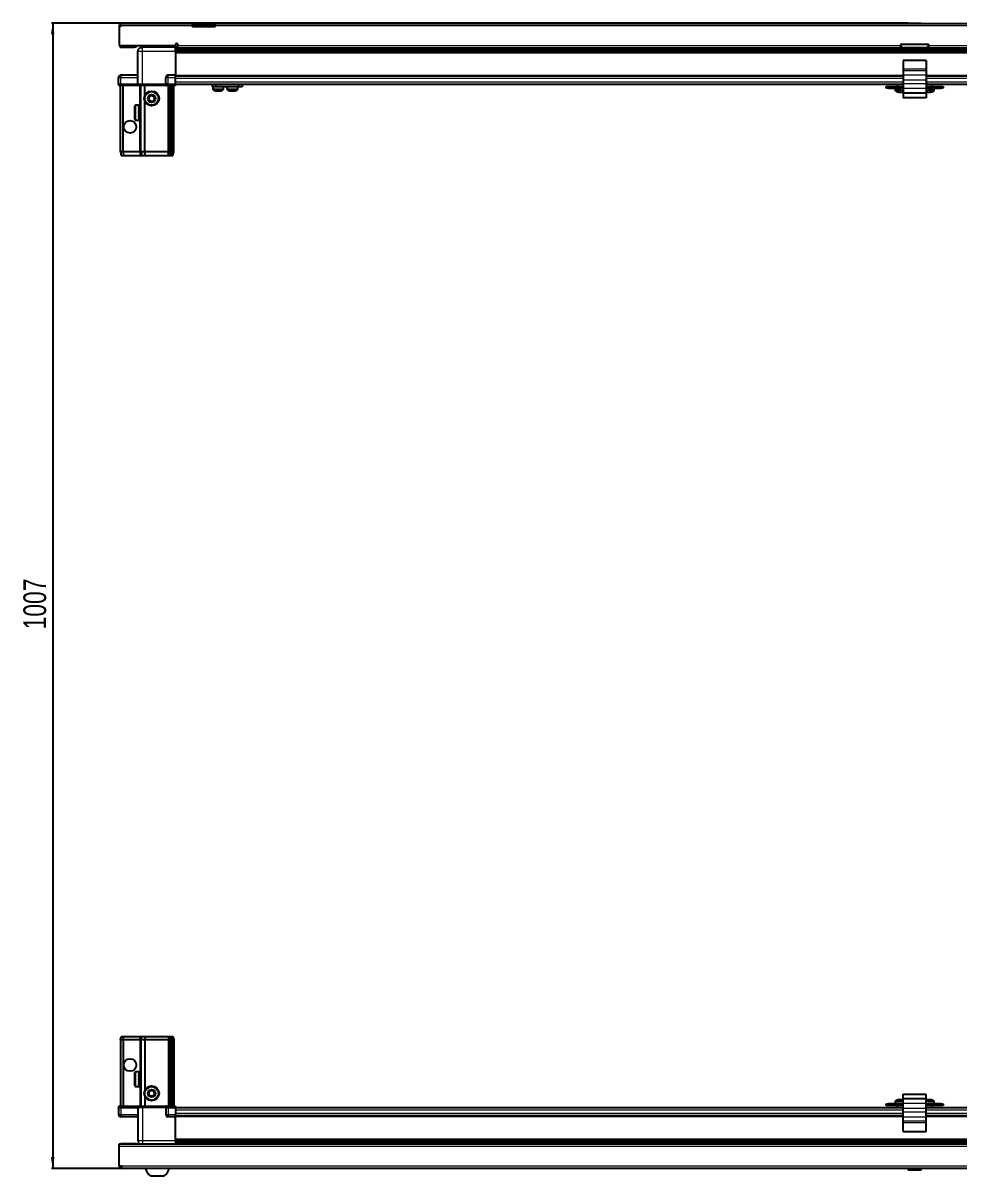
# Model space of a CAD drawing. Header units: millimetres. Extents: x 1256 to 5625, y -75 to 1909.
# Drawn here: x 1328 to 2152, y -75 to 938 of the extents above; entities that cross this region are included whole.
import ezdxf

# ---------------------------------------------------------------- set-up
doc = ezdxf.new("R2010")
doc.units = ezdxf.units.MM
doc.layers.add('FORMAT', color=7, linetype='Continuous')
doc.styles.add('SLDTEXTSTYLE0', font='TXT', dxfattribs={"width": 0.75})
doc.dimstyles.new('SLDDIMSTYLE0', dxfattribs={"dimtxt": 20, "dimasz": 10, "dimexe": 0, "dimexo": 0.0625, "dimgap": 5, "dimtad": 2, "dimdec": 1, "dimrnd": 1e-09, "dimzin": 12, "dimdsep": 46, "dimtxsty": 'SLDTEXTSTYLE0', "dimsah": 1, "dimcen": 0.09, "dimadec": 0, "dimazin": 3, "dimtfac": 1, "dimtofl": 0, "dimtmove": 0, "dimatfit": 3, "dimfxl": 0, "dimfrac": 2, "dimtolj": 1, "dimtzin": 12, "dimarcsym": 0})

# ---------------------------------------------------------------- blocks, each defined once
blk = doc.blocks.new('_D_9')
at = {"layer": 'FORMAT'}
for p, q in [((2106.7, 938.2), (1353.5, 938.2)), ((1354.5, 938.2), (1354.5, -68.8)), ((1415.1, -68.8), (1353.5, -68.8))]:
    blk.add_line(p, q, dxfattribs=at)
for points in [[(1354.5, 938.2), (1352.9, 928.2), (1356, 928.2)], [(1354.5, -68.8), (1356, -58.8), (1352.9, -58.8)]]:
    blk.add_solid(points, dxfattribs=at)
at = {"layer": 'FORMAT', "insert": (1328.7, 405.2), "char_height": 20, "attachment_point": 1, "rotation": 90, "style": 'SLDTEXTSTYLE0'}
blk.add_mtext('1007', dxfattribs=at)

msp = doc.modelspace()

# ---------------------------------------------------------------- linework, layer by layer
at = {"color": 7, "linetype": 'Continuous', "lineweight": 25}
for p, q in [((1413.99, 935.84), (1412.99, 935.84)), ((1412.99, 935.84), (1412.99, 934.94)), ((1412.99, 934.94), (1412.99, 918.44)), ((1413.99, 934.94), (1412.99, 934.94)), ((1413.99, 935.84), (1413.99, 934.94)), ((1414.59, 937.94), (1477.49, 937.94)), ((1477.49, 935.84), (1477.49, 937.94)), ((1477.49, 937.94), (1487.49, 937.94)), ((1487.49, 936.44), (1477.49, 936.44)), ((1477.49, 934.94), (1477.49, 935.84)), ((1497.49, 934.94), (1477.49, 934.94)), ((1487.49, 937.94), (1497.49, 937.94)), ((1497.49, 936.44), (1487.49, 936.44)), ((1497.49, 937.94), (1497.49, 935.84)), ((1497.49, 937.94), (2727.49, 937.94)), ((1497.49, 934.94), (1497.49, 935.84)), ((2106.7, 938.24), (2106.7, 937.94)), ((2106.7, 938.24), (2118.27, 938.24)), ((2118.27, 937.94), (2118.27, 938.24)), ((1412.99, 918.44), (1462.49, 918.44)), ((1415.09, 916.94), (1425.99, 916.94)), ((1427.99, 916.94), (1425.99, 916.94)), ((1427.99, 918.44), (1427.99, 916.94)), ((1429.49, 884.44), (1429.49, 913.44)), ((1433.24, 918.44), (1433.24, 916.94)), ((1462.49, 916.94), (1433.49, 916.94)), ((1459.74, 916.94), (1459.74, 918.44)), ((1462.34, 916.94), (1462.34, 913.44)), ((1462.49, 918.44), (1462.49, 919.29)), ((1462.49, 918.44), (1462.49, 916.94)), ((1462.49, 916.29), (1486.37, 916.29)), ((2762.49, 914.49), (1462.49, 914.49)), ((2762.49, 914.46), (1462.49, 914.46)), ((1462.49, 913.44), (1462.49, 892.44)), ((1464.49, 919.29), (1464.49, 918.54)), ((1464.49, 916.44), (1464.49, 918.54)), ((1464.49, 916.44), (2099.99, 916.44)), ((1480.99, 916.44), (1480.99, 916.29)), ((1481.15, 916.44), (1481.15, 916.29)), ((1481.36, 916.44), (1481.36, 916.29)), ((1481.91, 916.44), (1481.91, 916.29)), ((1482.32, 916.44), (1482.32, 916.29)), ((1483.21, 916.44), (1483.21, 916.29)), ((1483.79, 916.44), (1483.79, 916.29)), ((1484.93, 916.44), (1484.93, 916.29)), ((1485.63, 916.44), (1485.63, 916.29)), ((1486.37, 916.29), (1486.91, 916.29)), ((1486.91, 916.44), (1486.91, 916.29)), ((1486.91, 916.29), (1487.64, 916.29)), ((1486.91, 916.29), (1486.91, 916.29)), ((1487.09, 916.44), (1487.09, 916.29)), ((1487.59, 916.44), (1487.59, 916.29)), ((1487.64, 916.44), (1487.64, 916.29)), ((1487.64, 916.29), (1488.61, 916.29)), ((1487.64, 916.29), (1487.64, 916.29)), ((1488.61, 916.29), (2736.37, 916.29)), ((1488.93, 916.44), (1488.93, 916.29)), ((1488.95, 916.44), (1488.95, 916.29)), ((1489.64, 916.44), (1489.64, 916.29)), ((1490.82, 916.44), (1490.82, 916.29)), ((1491.43, 916.44), (1491.43, 916.29)), ((1492.38, 916.44), (1492.38, 916.29)), ((1492.84, 916.44), (1492.84, 916.29)), ((1493.47, 916.44), (1493.47, 916.29)), ((1493.72, 916.44), (1493.72, 916.29)), ((1493.96, 916.44), (1493.96, 916.29)), ((1493.99, 916.44), (1493.99, 916.29)), ((2124.99, 919.44), (2099.99, 919.44)), ((2099.99, 919.44), (2099.99, 918.54)), ((2099.99, 918.54), (2099.99, 916.44)), ((2121.99, 916.44), (2102.99, 916.44)), ((2124.99, 918.54), (2124.99, 919.44)), ((2124.99, 916.44), (2124.99, 918.54)), ((2124.99, 916.44), (2760.49, 916.44)), ((2122.49, 905.39), (2102.49, 905.39)), ((2102.49, 905.39), (2102.49, 897.66)), ((2122.49, 905.39), (2122.49, 897.66)), ((1429.49, 892.44), (1414.49, 892.44)), ((1462.49, 892.44), (1455.99, 892.44)), ((1462.49, 890.44), (1462.49, 892.44)), ((2102.49, 897.66), (2102.49, 896.22)), ((2102.49, 896.22), (2102.49, 892.45)), ((2102.49, 892.45), (2102.49, 888.12)), ((2122.49, 897.66), (2122.49, 896.22)), ((2122.49, 896.22), (2122.49, 892.45)), ((2122.49, 892.45), (2122.49, 888.12)), ((1412.49, 884.44), (1412.49, 890.44)), ((1412.49, 884.44), (1412.49, 884.1)), ((1412.49, 884.44), (1412.49, 884.44)), ((1412.49, 884.44), (1412.49, 884.1)), ((1414.49, 884.44), (1412.49, 884.44)), ((1412.49, 884.1), (1412.99, 883.24)), ((1412.49, 884.1), (1412.99, 883.24)), ((1412.99, 883.24), (1414.49, 883.24)), ((1413.99, 824.94), (1413.99, 883.24)), ((1414.49, 884.44), (1429.29, 884.44)), ((1429.29, 883.24), (1414.49, 883.24)), ((1416.49, 824.94), (1416.49, 883.24)), ((1429.29, 884.44), (1429.49, 884.44)), ((1429.49, 883.24), (1429.29, 883.24)), ((1429.49, 884.44), (1429.49, 883.24)), ((1429.49, 884.44), (1433.49, 884.44)), ((1433.49, 883.24), (1429.49, 883.24)), ((1431.99, 824.94), (1431.99, 883.24)), ((1433.49, 884.44), (1453.79, 884.44)), ((1453.79, 883.24), (1433.49, 883.24)), ((1435.49, 874.44), (1435.49, 883.24)), ((1453.79, 884.44), (1453.99, 884.44)), ((1453.99, 883.24), (1453.79, 883.24)), ((1453.99, 884.44), (1453.99, 890.44)), ((1453.99, 884.44), (1453.99, 883.24)), ((1455.99, 884.44), (1453.99, 884.44)), ((1453.99, 884.44), (1455.99, 884.44)), ((1453.99, 883.24), (1454.67, 883.24)), ((1462.49, 883.24), (1454.67, 883.24)), ((1455.99, 884.44), (1462.49, 884.44)), ((1455.99, 884.1), (1462.49, 884.1)), ((1456.99, 824.94), (1456.99, 883.24)), ((1457.99, 824.94), (1457.99, 883.24)), ((1459.49, 824.94), (1459.49, 883.24)), ((1460.99, 824.94), (1460.99, 883.24)), ((1462.49, 891.79), (2102.49, 891.79)), ((1462.49, 884.44), (1462.49, 890.44)), ((1462.49, 884.59), (2102.49, 884.59)), ((1462.49, 884.44), (1462.49, 884.1)), ((1462.49, 884.1), (1462.49, 883.24)), ((1494.94, 882.09), (1494.94, 884.59)), ((1497.94, 882.09), (1494.94, 882.09)), ((1495.29, 882.09), (1495.29, 880.18)), ((1497.94, 884.59), (1497.94, 882.09)), ((1518.14, 882.09), (1497.94, 882.09)), ((1504.79, 880.18), (1504.79, 882.09)), ((1507.74, 882.09), (1507.74, 880.18)), ((1507.79, 882.09), (1507.79, 880.18)), ((1517.29, 880.18), (1517.29, 882.09)), ((1518.14, 882.09), (1518.14, 884.59)), ((1521.14, 882.09), (1518.14, 882.09)), ((1521.14, 884.59), (1521.14, 882.09)), ((2087.49, 881.09), (2087.49, 882.59)), ((2087.49, 882.59), (2089.49, 882.59)), ((2089.49, 882.59), (2089.49, 881.09)), ((2089.49, 882.59), (2100.74, 882.59)), ((2097.49, 884.59), (2097.49, 882.59)), ((2100.74, 881.09), (2100.74, 882.59)), ((2100.74, 882.59), (2102.49, 882.59)), ((2102.49, 888.12), (2102.49, 884.89)), ((2102.49, 884.89), (2102.49, 880.57)), ((2122.49, 891.79), (2762.49, 891.79)), ((2122.49, 888.12), (2122.49, 884.89)), ((2122.49, 884.89), (2122.49, 880.57)), ((2122.49, 884.59), (2762.49, 884.59)), ((2122.49, 882.59), (2124.24, 882.59)), ((2124.24, 882.59), (2124.24, 881.09)), ((2124.24, 882.59), (2135.49, 882.59)), ((2127.49, 882.59), (2127.49, 884.59)), ((2135.49, 881.09), (2135.49, 882.59)), ((2135.49, 882.59), (2137.49, 882.59)), ((2137.49, 882.59), (2137.49, 881.09)), ((2089.49, 881.09), (2087.49, 881.09)), ((2089.49, 881.09), (2100.74, 881.09)), ((2095.24, 881.09), (2095.24, 879.18)), ((2102.49, 881.09), (2100.74, 881.09)), ((2102.49, 880.57), (2102.49, 876.59)), ((2122.49, 876.59), (2102.49, 876.59)), ((2102.49, 876.59), (2102.49, 872.59)), ((2122.49, 872.59), (2102.49, 872.59)), ((2124.24, 881.09), (2122.49, 881.09)), ((2122.49, 880.57), (2122.49, 876.59)), ((2122.49, 877.79), (2122.74, 877.71)), ((2122.49, 876.59), (2122.49, 872.59)), ((2124.24, 881.09), (2135.49, 881.09)), ((2129.74, 879.18), (2129.74, 881.09)), ((2137.49, 881.09), (2135.49, 881.09)), ((1426.79, 853.74), (1426.79, 865.14)), ((1430.49, 865.94), (1427.59, 865.94)), ((1429.99, 865.84), (1430.49, 865.84)), ((1429.99, 865.84), (1429.99, 865.68)), ((1429.99, 865.68), (1430.49, 865.68)), ((1429.99, 865.19), (1430.49, 865.19)), ((1429.99, 865.19), (1429.99, 864.81)), ((1429.99, 864.81), (1430.49, 864.81)), ((1429.99, 863.97), (1430.49, 863.97)), ((1429.99, 863.97), (1429.99, 863.42)), ((1429.99, 863.42), (1430.49, 863.42)), ((1429.99, 862.31), (1430.49, 862.31)), ((1429.99, 862.31), (1429.99, 861.63)), ((1429.99, 861.63), (1430.49, 861.63)), ((1430.49, 865.84), (1430.49, 865.94)), ((1430.49, 865.68), (1430.49, 865.84)), ((1430.49, 865.19), (1430.49, 865.68)), ((1430.49, 864.81), (1430.49, 865.19)), ((1430.49, 863.97), (1430.49, 864.81)), ((1430.49, 863.42), (1430.49, 863.97)), ((1430.59, 863.84), (1430.49, 863.84)), ((1430.49, 862.31), (1430.49, 863.42)), ((1430.49, 861.63), (1430.49, 862.31)), ((1430.49, 860.37), (1430.49, 861.63)), ((1430.59, 862.32), (1430.59, 863.84)), ((1430.59, 855.04), (1430.59, 862.32)), ((1431.47, 862.75), (1430.99, 863.44)), ((1430.99, 855.44), (1430.99, 863.44)), ((1431.96, 863.44), (1431.47, 862.75)), ((1431.47, 856.13), (1431.47, 862.75)), ((1431.99, 863.44), (1431.96, 863.44)), ((1431.96, 855.44), (1431.96, 863.44)), ((1435.49, 824.94), (1435.49, 869.44)), ((1427.59, 852.94), (1430.49, 852.94)), ((1429.99, 860.37), (1430.49, 860.37)), ((1429.99, 860.37), (1429.99, 859.63)), ((1429.99, 860.07), (1430.49, 860.07)), ((1429.99, 859.63), (1430.49, 859.63)), ((1429.99, 858.34), (1430.49, 858.34)), ((1429.99, 858.34), (1429.99, 857.62)), ((1429.99, 858.2), (1430.49, 858.2)), ((1429.99, 857.62), (1430.49, 857.62)), ((1429.99, 856.41), (1430.49, 856.41)), ((1429.99, 856.41), (1429.99, 855.78)), ((1429.99, 855.78), (1430.49, 855.78)), ((1429.99, 854.78), (1430.49, 854.78)), ((1429.99, 854.78), (1429.99, 854.3)), ((1429.99, 854.3), (1430.49, 854.3)), ((1429.99, 853.61), (1430.49, 853.61)), ((1429.99, 853.61), (1429.99, 853.32)), ((1429.99, 853.32), (1430.49, 853.32)), ((1429.99, 853), (1430.49, 853)), ((1429.99, 853), (1429.99, 852.94)), ((1429.99, 852.94), (1430.49, 852.94)), ((1430.49, 860.07), (1430.49, 860.37)), ((1430.49, 858.34), (1430.49, 859.63)), ((1430.49, 857.62), (1430.49, 858.2)), ((1430.49, 856.41), (1430.49, 857.62)), ((1430.49, 855.78), (1430.49, 856.41)), ((1430.49, 854.78), (1430.49, 855.78)), ((1430.49, 855.04), (1430.59, 855.04)), ((1430.49, 854.3), (1430.49, 854.78)), ((1430.49, 853.61), (1430.49, 854.3)), ((1430.49, 853.32), (1430.49, 853.61)), ((1430.49, 853), (1430.49, 853.32)), ((1430.49, 852.94), (1430.49, 853)), ((1430.49, 852.94), (1430.49, 852.94)), ((1430.99, 855.44), (1431.47, 856.13)), ((1431.47, 856.13), (1431.96, 855.44)), ((1431.96, 855.44), (1431.99, 855.44)), ((1416.49, 824.94), (1413.99, 824.94)), ((1413.99, 824.94), (1414.79, 821.94)), ((1414.79, 821.94), (1416.64, 821.94)), ((1430.99, 824.94), (1416.49, 824.94)), ((1416.49, 824.94), (1416.64, 821.94)), ((1416.64, 821.94), (1430.99, 821.94)), ((1431.99, 824.94), (1430.99, 824.94)), ((1430.99, 821.94), (1432.79, 821.94)), ((1435.49, 824.94), (1431.99, 824.94)), ((1431.99, 824.94), (1432.79, 821.94)), ((1432.79, 821.94), (1435.82, 821.94)), ((1455.99, 824.94), (1435.49, 824.94)), ((1435.82, 821.94), (1435.49, 824.94)), ((1435.82, 821.94), (1455.99, 821.94)), ((1456.99, 824.94), (1455.99, 824.94)), ((1455.99, 821.94), (1457.79, 821.94)), ((1457.99, 824.94), (1456.99, 824.94)), ((1457.79, 821.94), (1456.99, 824.94)), ((1457.79, 821.94), (1458.53, 821.94)), ((1459.49, 824.94), (1457.99, 824.94)), ((1458.53, 821.94), (1457.99, 824.94)), ((1458.53, 821.94), (1459.03, 821.94)), ((1459.03, 821.94), (1459.49, 824.94)), ((1459.03, 821.94), (1460.18, 821.94)), ((1460.99, 824.94), (1459.49, 824.94)), ((1460.18, 821.94), (1460.99, 824.94)), ((1413.99, 44.24), (1414.79, 47.24)), ((1413.99, 44.24), (1413.99, -14.06)), ((1416.49, 44.24), (1413.99, 44.24)), ((1414.79, 47.24), (1416.64, 47.24)), ((1416.49, 44.24), (1416.64, 47.24)), ((1430.99, 44.24), (1416.49, 44.24)), ((1416.49, 44.24), (1416.49, -14.06)), ((1416.64, 47.24), (1430.99, 47.24)), ((1430.99, 47.24), (1432.79, 47.24)), ((1431.99, 44.24), (1430.99, 44.24)), ((1431.99, 44.24), (1432.79, 47.24)), ((1435.49, 44.24), (1431.99, 44.24)), ((1431.99, 44.24), (1431.99, -14.06)), ((1432.79, 47.24), (1435.82, 47.24)), ((1435.82, 47.24), (1435.49, 44.24)), ((1455.99, 44.24), (1435.49, 44.24)), ((1435.49, 44.24), (1435.49, -0.26)), ((1435.82, 47.24), (1455.99, 47.24)), ((1455.99, 47.24), (1457.79, 47.24)), ((1456.99, 44.24), (1455.99, 44.24)), ((1457.79, 47.24), (1456.99, 44.24)), ((1456.99, 44.24), (1456.99, -14.06)), ((1457.99, 44.24), (1456.99, 44.24)), ((1457.79, 47.24), (1458.53, 47.24)), ((1458.53, 47.24), (1457.99, 44.24)), ((1457.99, 44.24), (1457.99, -14.06)), ((1459.49, 44.24), (1457.99, 44.24)), ((1458.53, 47.24), (1459.03, 47.24)), ((1459.03, 47.24), (1460.18, 47.24)), ((1459.03, 47.24), (1459.49, 44.24)), ((1459.49, 44.24), (1459.49, -14.06)), ((1460.99, 44.24), (1459.49, 44.24)), ((1460.18, 47.24), (1460.99, 44.24)), ((1460.99, 44.24), (1460.99, -14.06)), ((1426.79, 4.04), (1426.79, 15.44)), ((1429.99, 16.24), (1427.59, 16.24)), ((1429.99, 16.24), (1429.99, 16.23)), ((1429.99, 16.23), (1430.49, 16.23)), ((1429.99, 16.04), (1430.49, 16.04)), ((1429.99, 16.04), (1429.99, 15.82)), ((1429.99, 15.82), (1430.49, 15.82)), ((1429.99, 15.25), (1430.49, 15.25)), ((1429.99, 15.25), (1429.99, 14.82)), ((1429.99, 14.82), (1430.49, 14.82)), ((1429.99, 13.91), (1430.49, 13.91)), ((1429.99, 13.91), (1429.99, 13.32)), ((1429.99, 13.32), (1430.49, 13.32)), ((1429.99, 12.17), (1430.49, 12.17)), ((1429.99, 12.17), (1429.99, 11.47)), ((1429.99, 11.47), (1430.49, 11.47)), ((1429.99, 10.19), (1430.49, 10.19)), ((1429.99, 10.19), (1429.99, 9.45)), ((1430.49, 16.04), (1430.49, 16.23)), ((1430.49, 15.82), (1430.49, 16.04)), ((1430.49, 15.25), (1430.49, 15.82)), ((1430.49, 14.82), (1430.49, 15.25)), ((1430.49, 13.91), (1430.49, 14.82)), ((1430.59, 14.14), (1430.49, 14.14)), ((1430.49, 13.32), (1430.49, 13.91)), ((1430.49, 12.17), (1430.49, 13.32)), ((1430.49, 11.47), (1430.49, 12.17)), ((1430.49, 10.19), (1430.49, 11.47)), ((1430.49, 10.04), (1430.49, 10.19)), ((1430.59, 5.34), (1430.59, 14.14)), ((1431.47, 13.05), (1430.99, 13.74)), ((1430.99, 5.74), (1430.99, 13.74)), ((1431.96, 13.74), (1431.47, 13.05)), ((1431.47, 6.43), (1431.47, 13.05)), ((1431.99, 13.74), (1431.96, 13.74)), ((1431.96, 5.74), (1431.96, 13.74)), ((1427.59, 3.24), (1429.99, 3.24)), ((1429.99, 10.04), (1430.49, 10.04)), ((1429.99, 9.54), (1430.49, 9.54)), ((1429.99, 9.45), (1430.49, 9.45)), ((1429.99, 8.16), (1430.49, 8.16)), ((1429.99, 8.16), (1429.99, 7.46)), ((1429.99, 7.46), (1430.49, 7.46)), ((1429.99, 6.29), (1430.49, 6.29)), ((1429.99, 6.29), (1429.99, 5.69)), ((1429.99, 5.69), (1430.49, 5.69)), ((1429.99, 4.76), (1430.49, 4.76)), ((1429.99, 4.76), (1429.99, 4.31)), ((1429.99, 4.31), (1430.49, 4.31)), ((1429.99, 3.71), (1430.49, 3.71)), ((1429.99, 3.71), (1429.99, 3.47)), ((1429.99, 3.47), (1430.49, 3.47)), ((1429.99, 3.25), (1430.49, 3.25)), ((1429.99, 3.25), (1429.99, 3.24)), ((1429.99, 3.24), (1430.49, 3.24)), ((1430.49, 9.45), (1430.49, 9.54)), ((1430.49, 8.16), (1430.49, 9.45)), ((1430.49, 7.46), (1430.49, 8.16)), ((1430.49, 6.29), (1430.49, 7.46)), ((1430.49, 5.69), (1430.49, 6.29)), ((1430.49, 4.76), (1430.49, 5.69)), ((1430.49, 5.34), (1430.59, 5.34)), ((1430.49, 4.31), (1430.49, 4.76)), ((1430.49, 3.71), (1430.49, 4.31)), ((1430.49, 3.47), (1430.49, 3.71)), ((1430.49, 3.25), (1430.49, 3.47)), ((1430.49, 3.24), (1430.49, 3.25)), ((1430.99, 5.74), (1431.47, 6.43)), ((1431.47, 6.43), (1431.96, 5.74)), ((1431.96, 5.74), (1431.99, 5.74)), ((1435.49, -5.26), (1435.49, -14.06)), ((2095.24, -10.01), (2095.24, -11.91)), ((2101.16, -8.43), (2101.16, -8.43)), ((2102.49, -3.41), (2122.49, -3.41)), ((2102.49, -7.41), (2102.49, -3.41)), ((2102.49, -7.41), (2122.49, -7.41)), ((2102.49, -11.4), (2102.49, -7.41)), ((2122.49, -7.41), (2122.49, -3.41)), ((2122.49, -11.4), (2122.49, -7.41)), ((2126.16, -8.43), (2126.16, -8.43)), ((2129.74, -11.91), (2129.74, -10.01)), ((1412.99, -14.06), (1412.49, -14.93)), ((1412.49, -15.26), (1412.49, -14.93)), ((1412.49, -15.26), (1414.49, -15.26)), ((1412.49, -15.26), (1412.49, -21.26)), ((1414.49, -14.06), (1412.99, -14.06)), ((1414.49, -14.06), (1429.29, -14.06)), ((1429.29, -15.26), (1414.49, -15.26)), ((1414.49, -15.26), (1429.29, -15.26)), ((1429.29, -14.06), (1429.49, -14.06)), ((1429.49, -15.26), (1429.29, -15.26)), ((1429.49, -15.26), (1429.49, -14.06)), ((1429.49, -14.06), (1433.49, -14.06)), ((1433.49, -15.26), (1429.49, -15.26)), ((1429.49, -15.26), (1429.49, -44.26)), ((1433.49, -14.06), (1453.79, -14.06)), ((1453.79, -15.26), (1433.49, -15.26)), ((1453.79, -14.06), (1453.99, -14.06)), ((1453.99, -15.26), (1453.79, -15.26)), ((1453.99, -15.26), (1453.99, -14.06)), ((1454.67, -14.06), (1453.99, -14.06)), ((1453.99, -15.26), (1455.99, -15.26)), ((1453.99, -15.26), (1453.99, -21.26)), ((1454.67, -14.06), (1462.49, -14.06)), ((1462.49, -14.93), (1455.99, -14.93)), ((1462.49, -15.26), (1455.99, -15.26)), ((1455.99, -15.26), (1462.49, -15.26)), ((1462.49, -14.06), (1462.49, -14.93)), ((1462.49, -14.93), (1462.49, -14.93)), ((1462.49, -15.26), (1462.49, -14.93)), ((1462.49, -15.26), (1462.49, -15.26)), ((1462.49, -15.26), (1462.49, -21.26)), ((2102.49, -15.41), (1462.49, -15.41)), ((2087.49, -13.41), (2087.49, -11.91)), ((2087.49, -11.91), (2089.49, -11.91)), ((2089.49, -13.41), (2087.49, -13.41)), ((2089.49, -11.91), (2089.49, -13.41)), ((2100.74, -11.91), (2089.49, -11.91)), ((2100.74, -13.41), (2089.49, -13.41)), ((2097.49, -13.41), (2097.49, -15.41)), ((2100.74, -13.41), (2100.74, -11.91)), ((2100.74, -11.91), (2102.49, -11.91)), ((2102.49, -13.41), (2100.74, -13.41)), ((2102.49, -15.72), (2102.49, -11.4)), ((2102.49, -18.95), (2102.49, -15.72)), ((2102.49, -23.27), (2102.49, -18.95)), ((2122.49, -15.72), (2122.49, -11.4)), ((2122.49, -11.91), (2124.24, -11.91)), ((2124.24, -13.41), (2122.49, -13.41)), ((2762.49, -15.41), (2122.49, -15.41)), ((2122.49, -18.95), (2122.49, -15.72)), ((2122.49, -23.27), (2122.49, -18.95)), ((2124.24, -11.91), (2124.24, -13.41)), ((2135.49, -11.91), (2124.24, -11.91)), ((2135.49, -13.41), (2124.24, -13.41)), ((2127.49, -15.41), (2127.49, -13.41)), ((2135.49, -13.41), (2135.49, -11.91)), ((2135.49, -11.91), (2137.49, -11.91)), ((2137.49, -13.41), (2135.49, -13.41)), ((2137.49, -11.91), (2137.49, -13.41)), ((1429.49, -23.26), (1414.49, -23.26)), ((1462.49, -23.26), (1455.99, -23.26)), ((1462.49, -21.26), (1462.49, -23.26)), ((2102.49, -22.61), (1462.49, -22.61)), ((1462.49, -44.26), (1462.49, -23.26)), ((2102.49, -27.05), (2102.49, -23.27)), ((2102.49, -28.49), (2102.49, -27.05)), ((2102.49, -36.21), (2102.49, -28.49)), ((2762.49, -22.61), (2122.49, -22.61)), ((2122.49, -27.05), (2122.49, -23.27)), ((2122.49, -28.49), (2122.49, -27.05)), ((2122.49, -36.21), (2122.49, -28.49)), ((2102.49, -36.21), (2122.49, -36.21)), ((1412.99, -49.36), (1412.99, -47.26)), ((1412.99, -47.26), (2811.99, -47.26)), ((1412.99, -66.66), (1412.99, -49.36)), ((1427.99, -47.16), (1415.09, -47.16)), ((1427.99, -47.16), (1427.99, -47.26)), ((1462.49, -45.29), (2762.49, -45.29)), ((1462.49, -45.32), (2762.49, -45.32)), ((1486.37, -47.11), (1462.49, -47.11)), ((1480.99, -47.26), (1480.99, -47.11)), ((1481.03, -47.26), (1481.03, -47.11)), ((1481.3, -47.26), (1481.3, -47.11)), ((1481.56, -47.26), (1481.56, -47.11)), ((1482.21, -47.26), (1482.21, -47.11)), ((1482.67, -47.26), (1482.67, -47.11)), ((1483.64, -47.26), (1483.64, -47.11)), ((1484.26, -47.26), (1484.26, -47.11)), ((1485.45, -47.26), (1485.45, -47.11)), ((1486.11, -47.26), (1486.11, -47.11)), ((1486.16, -47.26), (1486.16, -47.11)), ((1487.45, -47.11), (1486.37, -47.11)), ((1488.19, -47.11), (1487.45, -47.11)), ((1487.45, -47.26), (1487.45, -47.11)), ((1487.45, -47.11), (1487.45, -47.11)), ((1487.47, -47.26), (1487.47, -47.11)), ((1487.96, -47.26), (1487.96, -47.11)), ((1488.19, -47.26), (1488.19, -47.11)), ((1488.61, -47.11), (1488.19, -47.11)), ((1488.19, -47.11), (1488.19, -47.11)), ((2736.37, -47.11), (1488.61, -47.11)), ((1489.46, -47.26), (1489.46, -47.11)), ((1490.15, -47.26), (1490.15, -47.11)), ((1491.28, -47.26), (1491.28, -47.11)), ((1491.86, -47.26), (1491.86, -47.11)), ((1492.73, -47.26), (1492.73, -47.11)), ((1493.13, -47.26), (1493.13, -47.11)), ((1493.66, -47.26), (1493.66, -47.11)), ((1493.85, -47.26), (1493.85, -47.11)), ((1493.99, -47.26), (1493.99, -47.11)), ((1415.09, -66.66), (1412.99, -66.66)), ((1415.09, -66.66), (1415.09, -68.76)), ((2809.89, -68.76), (1415.09, -68.76)), ((2107.69, -68.76), (2106.7, -69.75)), ((2106.7, -69.75), (2106.7, -70.26)), ((2118.27, -69.75), (2106.7, -69.75)), ((2118.27, -70.26), (2106.7, -70.26)), ((2118.27, -69.75), (2117.29, -68.76)), ((2118.27, -70.26), (2118.27, -69.75)), ((1440.49, -75.36), (1452.49, -75.36))]:
    msp.add_line(p, q, dxfattribs=at)
at = {"color": 8, "linetype": 'Continuous', "lineweight": 18}
for p, q in [((1477.49, 935.84), (1413.99, 935.84)), ((1487.49, 936.44), (1487.49, 937.94)), ((2727.49, 935.84), (1497.49, 935.84)), ((1415.09, 918.44), (1415.09, 916.94)), ((1425.99, 916.94), (1425.99, 918.44)), ((1433.49, 913.44), (1462.49, 913.44)), ((1433.49, 884.44), (1433.49, 913.44)), ((1462.49, 916.94), (1464.49, 916.94)), ((2762.49, 915.7), (1462.49, 915.7)), ((1462.49, 913.25), (2762.49, 913.25)), ((1464.49, 918.54), (2099.99, 918.54)), ((2099.99, 916.94), (2101.33, 916.94)), ((2123.65, 916.94), (2124.99, 916.94)), ((2124.99, 918.54), (2760.49, 918.54)), ((2762.49, 911.84), (1462.49, 911.84)), ((1414.49, 892.44), (1414.49, 890.44)), ((1455.99, 890.44), (1455.99, 892.44)), ((1462.49, 892.44), (2102.49, 892.44)), ((2122.49, 897.66), (2102.49, 897.66)), ((2122.49, 896.22), (2102.49, 896.22)), ((2122.49, 892.45), (2102.49, 892.45)), ((2122.49, 892.44), (2762.49, 892.44)), ((1412.49, 890.44), (1414.49, 890.44)), ((1414.49, 890.44), (1429.49, 890.44)), ((1414.49, 884.44), (1414.49, 890.44)), ((1414.49, 884.44), (1414.49, 883.24)), ((1429.29, 883.24), (1429.29, 884.44)), ((1430.99, 863.44), (1430.99, 883.24)), ((1433.49, 884.44), (1433.49, 883.24)), ((1453.79, 883.24), (1453.79, 884.44)), ((1453.99, 890.44), (1455.99, 890.44)), ((1455.99, 890.44), (1462.49, 890.44)), ((1455.99, 884.44), (1455.99, 890.44)), ((1455.99, 884.44), (1455.99, 884.1)), ((1455.99, 824.94), (1455.99, 883.24)), ((1462.49, 889.79), (2102.49, 889.79)), ((1462.49, 886.59), (2102.49, 886.59)), ((2122.49, 888.12), (2102.49, 888.12)), ((2122.49, 884.89), (2102.49, 884.89)), ((2122.49, 889.79), (2762.49, 889.79)), ((2122.49, 886.59), (2762.49, 886.59)), ((1504.79, 880.18), (1495.29, 880.18)), ((1504.59, 879.81), (1495.48, 879.81)), ((1507.79, 880.18), (1507.74, 880.18)), ((1517.29, 880.18), (1507.79, 880.18)), ((1507.98, 879.81), (1507.93, 879.81)), ((1517.09, 879.81), (1507.98, 879.81)), ((2102.49, 879.18), (2095.24, 879.18)), ((2102.49, 878.81), (2095.43, 878.81)), ((2122.49, 880.57), (2102.49, 880.57)), ((2129.74, 879.18), (2122.49, 879.18)), ((2129.54, 878.81), (2122.49, 878.81)), ((1427.59, 852.94), (1427.59, 865.94)), ((1430.99, 824.94), (1430.99, 855.44)), ((1430.99, 824.94), (1430.99, 821.94)), ((1455.99, 821.94), (1455.99, 824.94)), ((1430.99, 44.24), (1430.99, 47.24)), ((1430.99, 44.24), (1430.99, 13.74)), ((1455.99, 47.24), (1455.99, 44.24)), ((1455.99, 44.24), (1455.99, -14.06)), ((1427.59, 3.24), (1427.59, 16.24)), ((1430.99, 5.74), (1430.99, -14.06)), ((2095.24, -10.01), (2099.99, -10.01)), ((2095.43, -9.64), (2099.99, -9.64)), ((2099.99, -9.64), (2102.49, -9.64)), ((2099.99, -10.01), (2102.49, -10.01)), ((2122.49, -9.64), (2124.99, -9.64)), ((2122.49, -10.01), (2124.99, -10.01)), ((2124.99, -9.64), (2129.54, -9.64)), ((2124.99, -10.01), (2129.74, -10.01)), ((1414.49, -15.26), (1414.49, -14.06)), ((1414.49, -15.26), (1414.49, -21.26)), ((1429.29, -15.26), (1429.29, -14.06)), ((1433.49, -15.26), (1433.49, -14.06)), ((1433.49, -15.26), (1433.49, -44.26)), ((1453.79, -15.26), (1453.79, -14.06)), ((1455.99, -15.26), (1455.99, -14.93)), ((1455.99, -15.26), (1455.99, -21.26)), ((1462.49, -15.26), (1462.49, -14.93)), ((2102.49, -17.41), (1462.49, -17.41)), ((2102.49, -11.4), (2122.49, -11.4)), ((2102.49, -15.72), (2122.49, -15.72)), ((2102.49, -18.95), (2122.49, -18.95)), ((2762.49, -17.41), (2122.49, -17.41)), ((1412.49, -21.26), (1414.49, -21.26)), ((1414.49, -21.26), (1429.49, -21.26)), ((1414.49, -23.26), (1414.49, -21.26)), ((1453.99, -21.26), (1455.99, -21.26)), ((1455.99, -21.26), (1462.49, -21.26)), ((1455.99, -21.26), (1455.99, -23.26)), ((2102.49, -20.61), (1462.49, -20.61)), ((2102.49, -23.26), (1462.49, -23.26)), ((2102.49, -23.27), (2122.49, -23.27)), ((2102.49, -27.05), (2122.49, -27.05)), ((2102.49, -28.49), (2122.49, -28.49)), ((2762.49, -20.61), (2122.49, -20.61)), ((2762.49, -23.26), (2122.49, -23.26)), ((2811.99, -49.36), (1412.99, -49.36)), ((1415.09, -47.26), (1415.09, -47.16)), ((1433.49, -44.26), (1462.49, -44.26)), ((1462.49, -42.67), (2762.49, -42.67)), ((2762.49, -44.08), (1462.49, -44.08)), ((1462.49, -46.53), (2762.49, -46.53)), ((2809.89, -66.66), (1415.09, -66.66))]:
    msp.add_line(p, q, dxfattribs=at)
at = {"color": 7, "linetype": 'Continuous', "lineweight": 25, "flags": 128}
for points in [[(2102.49, -8.61), (2102.48, -8.61), (2102.17, -8.52)], [(2122.84, -8.51), (2122.52, -8.6), (2122.49, -8.61)], [(1415.09, -47.16), (1414.68, -47.2), (1414.45, -47.26)]]:
    msp.add_lwpolyline(points, dxfattribs=at)
at = {"color": 7, "linetype": 'Continuous', "lineweight": 25}
for centre, radius in [((1441.49, 871.94), 6.5), ((1441.49, 871.94), 3.46), ((1422.49, 846.94), 5.5), ((1422.49, 22.24), 5.5), ((1441.49, -2.76), 6.5), ((1441.49, -2.76), 3.46)]:
    msp.add_circle(centre, radius, dxfattribs=at)
at = {"color": 8, "linetype": 'Continuous', "lineweight": 18}
for centre in [(1441.49, 871.94), (1441.49, -2.76)]:
    msp.add_circle(centre, 5.7, dxfattribs=at)
at = {"color": 7, "linetype": 'Continuous', "lineweight": 25}
for centre, radius, start, end in [((1415.09, 919.04), 2.1, 196.60155, 270), ((1463.49, 919.29), 1, 0, 180), ((2102.99, 919.44), 3, 180, 270), ((2121.99, 919.44), 3, 270, 360), ((1414.49, 890.44), 2, 90, 180), ((1455.99, 890.44), 2, 90, 180), ((1441.49, 871.94), 2.5, 134.92207, 194.92207), ((1441.49, 871.94), 2.5, 74.92207, 134.92207), ((1441.49, 871.94), 2.5, 14.92207, 74.92207), ((1441.49, 871.94), 2.5, 314.92207, 14.92207), ((1495.74, 880.18), 0.45, 180, 235.28209), ((1500.04, 886.39), 8, 235.28209, 258.9392), ((1500.04, 886.39), 8, 281.00757, 304.71791), ((1504.34, 880.18), 0.45, 304.71791, 0), ((1508.19, 880.18), 0.45, 180, 235.28209), ((1508.24, 880.18), 0.45, 180, 235.28209), ((1512.49, 886.39), 8, 235.28209, 256.54113), ((1512.54, 886.39), 8, 235.28209, 259.06255), ((1512.54, 886.39), 8, 280.87532, 304.71791), ((1516.84, 880.18), 0.45, 304.71791, 0), ((2095.69, 879.18), 0.45, 180, 235.28209), ((2099.99, 885.39), 8, 235.28209, 259.10263), ((2099.99, 885.39), 8, 280.79755, 288.20996), ((2124.99, 885.39), 8, 286.33055, 304.71791), ((2129.29, 879.18), 0.45, 304.71791, 0), ((1427.59, 865.14), 0.8, 90, 180), ((1430.99, 863.84), 0.4, 180, 270), ((1441.49, 871.94), 2.5, 194.92207, 254.92207), ((1441.49, 871.94), 2.5, 254.92207, 314.92207), ((1427.59, 853.74), 0.8, 180, 270), ((1430.99, 855.04), 0.4, 90, 180), ((1427.59, 15.44), 0.8, 90, 180), ((1430.99, 14.14), 0.4, 180, 270), ((1427.59, 4.04), 0.8, 180, 270), ((1430.99, 5.34), 0.4, 90, 180), ((1441.49, -2.76), 2.5, 147.37605, 207.37605), ((1441.49, -2.76), 2.5, 207.37605, 267.37605), ((1441.49, -2.76), 2.5, 87.37605, 147.37605), ((1441.49, -2.76), 2.5, 267.37605, 327.37605), ((1441.49, -2.76), 2.5, 27.37605, 87.37605), ((1441.49, -2.76), 2.5, 327.37605, 27.37605), ((2095.69, -10.01), 0.45, 124.71791, 180), ((2099.99, -16.21), 8, 105.59831, 124.71791), ((2124.99, -16.21), 8, 55.28209, 74.20809), ((2129.29, -10.01), 0.45, 0, 55.28209), ((1414.49, -21.26), 2, 180, 270), ((1455.99, -21.26), 2, 180, 270), ((1415.09, -66.66), 2.1, 180, 270), ((1415.09, -66.66), 0.6, 180, 270), ((1447.51, -65.74), 11.91, 194.70035, 233.8734), ((1445.46, -65.74), 11.91, 306.1266, 345.29965)]:
    msp.add_arc(centre, radius, start, end, dxfattribs=at)
for centre, start_param, end_param in [((1455.99, 880.64), 0, 0.7227342), ((1455.99, -11.47), 2.4188584, 3.1415927)]:
    msp.add_ellipse(centre, major_axis=(0, 3.46), ratio=0.5773503, start_param=start_param, end_param=end_param, dxfattribs=at)
for points, knots in [([(1414.59, 937.84), (1414.51, 937.83), (1414.19, 937.79), (1413.7, 937.46), (1413.23, 936.91), (1413.02, 936.33), (1413, 935.96), (1412.99, 935.84)], [0, 0, 0, 0, 0.0892624, 0.3475085, 0.6057515, 0.8639944, 1, 1, 1, 1]), ([(1413.99, 935.84), (1414.03, 936.09), (1414.12, 936.58), (1414.26, 937.22), (1414.39, 937.69), (1414.5, 937.91), (1414.57, 937.93), (1414.59, 937.94)], [0, 0, 0, 0, 0.2302553, 0.4485219, 0.6667858, 0.8850496, 1, 1, 1, 1]), ([(1429.49, 913.44), (1429.54, 913.88), (1429.61, 914.55), (1430.04, 915.37), (1430.5, 915.93), (1431.06, 916.38), (1431.87, 916.82), (1432.55, 916.89), (1432.99, 916.94)], [0, 0, 0, 0, 0.2394568, 0.3683607, 0.5, 0.6316393, 0.7605432, 1, 1, 1, 1]), ([(1433.49, 916.94), (1433.42, 916.94), (1433.29, 916.94), (1433.13, 916.94), (1433.01, 916.94), (1433, 916.94), (1432.99, 916.94)], [0, 0, 0, 0, 0.2493943, 0.5003335, 0.7501667, 1, 1, 1, 1]), ([(1462.49, 913.44), (1462.49, 913.83), (1462.49, 914.62), (1462.49, 915.67), (1462.49, 916.46), (1462.49, 916.88), (1462.49, 916.92), (1462.49, 916.94)], [0, 0, 0, 0, 0.2146939, 0.4293877, 0.6440816, 0.8587754, 1, 1, 1, 1]), ([(1438.7, 872.69), (1439.07, 873.05), (1439.75, 873.73), (1440.43, 874.41), (1440.75, 874.73)], [0, 0, 0, 0, 0.5346859, 1, 1, 1, 1]), ([(1439.44, 869.9), (1439.36, 870.23), (1439.14, 871.03), (1438.89, 871.99), (1438.73, 872.57), (1438.7, 872.69)], [0, 0, 0, 0, 0.3629006, 0.8668753, 1, 1, 1, 1]), ([(1440.75, 874.73), (1441.24, 874.59), (1442.17, 874.34), (1443.1, 874.09), (1443.53, 873.97)], [0, 0, 0, 0, 0.5346859, 1, 1, 1, 1]), ([(1443.53, 873.97), (1443.56, 873.85), (1443.72, 873.28), (1443.98, 872.31), (1444.19, 871.52), (1444.28, 871.19)], [0, 0, 0, 0, 0.13312467, 0.63709944, 1, 1, 1, 1]), ([(1498.54, 878.53), (1498.54, 878.53), (1498.54, 878.53), (1498.4, 878.56), (1498.22, 878.61), (1498.07, 878.66), (1498, 878.7), (1497.99, 878.71), (1497.99, 878.71), (1498, 878.71), (1498.02, 878.71), (1498.09, 878.69), (1498.38, 878.62), (1498.76, 878.55), (1499.17, 878.52), (1499.45, 878.55), (1499.6, 878.61), (1499.71, 878.68), (1499.78, 878.7), (1499.8, 878.71), (1499.83, 878.71), (1499.85, 878.71), (1499.89, 878.7), (1499.99, 878.67), (1500.15, 878.6), (1500.37, 878.54), (1500.67, 878.52), (1501.01, 878.54), (1501.32, 878.59), (1501.56, 878.64), (1501.68, 878.67), (1501.76, 878.69), (1501.81, 878.7), (1501.85, 878.71), (1501.86, 878.71), (1501.87, 878.71), (1501.87, 878.71)], [0, 0, 0, 0, 0.0260981, 0.0798373, 0.1372046, 0.1783571, 0.1990393, 0.2033396, 0.2076895, 0.2107229, 0.2145438, 0.2214795, 0.2486016, 0.3557772, 0.404897, 0.4544227, 0.54605, 0.5914038, 0.5971187, 0.6013251, 0.6043817, 0.6074438, 0.6119905, 0.6242286, 0.6785193, 0.7597502, 0.8043048, 0.8490258, 0.923625, 0.9513598, 0.9687075, 0.9799959, 0.9911421, 0.9954732, 0.998845, 1, 1, 1, 1]), ([(1501.87, 878.71), (1501.88, 878.71), (1501.88, 878.71), (1501.89, 878.7), (1501.84, 878.67), (1501.7, 878.6), (1501.56, 878.55), (1501.51, 878.52), (1501.55, 878.53), (1501.57, 878.54)], [0, 0, 0, 0, 0.0151829, 0.0365363, 0.0956997, 0.3601423, 0.6752387, 0.8745348, 1, 1, 1, 1]), ([(1511.02, 878.53), (1511.03, 878.53), (1511.05, 878.53), (1510.91, 878.57), (1510.75, 878.64), (1510.63, 878.69), (1510.63, 878.71), (1510.63, 878.71), (1510.65, 878.71), (1510.67, 878.71), (1510.76, 878.69), (1511.1, 878.61), (1511.52, 878.53), (1511.96, 878.53), (1512.18, 878.56), (1512.35, 878.61), (1512.47, 878.66), (1512.55, 878.7), (1512.6, 878.71), (1512.62, 878.71), (1512.64, 878.71), (1512.67, 878.71), (1512.73, 878.69), (1512.86, 878.62), (1513.01, 878.55), (1513.32, 878.52), (1513.7, 878.55), (1514.09, 878.61), (1514.39, 878.68), (1514.5, 878.7), (1514.52, 878.71), (1514.53, 878.71), (1514.54, 878.71), (1514.54, 878.7), (1514.48, 878.67), (1514.3, 878.6), (1514.1, 878.54), (1514.06, 878.53), (1514.05, 878.53)], [0, 0, 0, 0, 0.0283629, 0.0806823, 0.1383562, 0.1672924, 0.1709175, 0.1737955, 0.1766977, 0.1800498, 0.1863992, 0.2130773, 0.319019, 0.3539804, 0.3992833, 0.4476446, 0.4823368, 0.4997721, 0.5033973, 0.5070643, 0.5096216, 0.5128427, 0.5186896, 0.5415539, 0.6319042, 0.6733129, 0.7150637, 0.7923067, 0.8305407, 0.8353583, 0.8389044, 0.8414812, 0.8440625, 0.8478955, 0.8582124, 0.9039802, 0.9724588, 1, 1, 1, 1]), ([(2098.48, 877.53), (2098.48, 877.53), (2098.49, 877.53), (2098.36, 877.56), (2098.17, 877.63), (2098.04, 877.69), (2098.03, 877.71), (2098.03, 877.71), (2098.04, 877.71), (2098.06, 877.71), (2098.11, 877.7), (2098.31, 877.65), (2098.65, 877.58), (2099.07, 877.53), (2099.4, 877.53), (2099.62, 877.57), (2099.78, 877.64), (2099.89, 877.69), (2099.96, 877.71), (2099.98, 877.71), (2100, 877.71), (2100.03, 877.71), (2100.1, 877.69), (2100.26, 877.61), (2100.44, 877.53), (2100.84, 877.53), (2101.16, 877.56), (2101.48, 877.61), (2101.72, 877.66), (2101.86, 877.7), (2101.91, 877.71), (2101.93, 877.71), (2101.94, 877.71), (2101.95, 877.71), (2101.93, 877.69), (2101.78, 877.62), (2101.59, 877.56), (2101.47, 877.52), (2101.49, 877.53), (2101.49, 877.53)], [0, 0, 0, 0, 0.01079858, 0.0543621, 0.1370986, 0.15772986, 0.16150467, 0.16531611, 0.16785922, 0.17039648, 0.17481914, 0.18844641, 0.25190241, 0.31584842, 0.35385004, 0.40614525, 0.4637925, 0.49271528, 0.49633876, 0.49921541, 0.50211628, 0.50546685, 0.51181327, 0.53847907, 0.64437183, 0.67931701, 0.72459897, 0.77293798, 0.80761409, 0.82504138, 0.82866488, 0.8323302, 0.83488628, 0.83810587, 0.84395004, 0.86680378, 0.95711239, 0.99850195, 1, 1, 1, 1]), ([(2122.74, 877.71), (2122.74, 877.71), (2122.74, 877.71), (2122.75, 877.71), (2122.81, 877.69), (2123.11, 877.61), (2123.5, 877.53), (2123.76, 877.53), (2123.82, 877.56), (2123.82, 877.61), (2123.81, 877.66), (2123.81, 877.7), (2123.84, 877.71), (2123.85, 877.71), (2123.88, 877.71), (2123.9, 877.71), (2123.98, 877.69), (2124.23, 877.62), (2124.55, 877.55), (2124.98, 877.52), (2125.38, 877.55), (2125.71, 877.61), (2125.96, 877.68), (2126.07, 877.7), (2126.09, 877.71), (2126.11, 877.71), (2126.13, 877.71), (2126.15, 877.7), (2126.18, 877.67), (2126.15, 877.6), (2126.16, 877.54), (2126.28, 877.52), (2126.52, 877.54), (2126.78, 877.59), (2127, 877.64), (2127.1, 877.67), (2127.17, 877.69), (2127.21, 877.7), (2127.23, 877.71), (2127.24, 877.71), (2127.24, 877.71), (2127.24, 877.71)], [0, 0, 0, 0, 0.00194946, 0.00530077, 0.01164856, 0.03832017, 0.14423596, 0.17918874, 0.22448056, 0.27283008, 0.30751373, 0.32494482, 0.3285691, 0.33223522, 0.33479185, 0.33801215, 0.34385759, 0.3667163, 0.45704456, 0.49844311, 0.54018368, 0.61740779, 0.65563235, 0.66044883, 0.66399404, 0.66657022, 0.66915092, 0.67298293, 0.68329729, 0.72905388, 0.79751578, 0.8350667, 0.87275787, 0.93563066, 0.95900573, 0.97362649, 0.98314044, 0.99253451, 0.99618474, 0.99902659, 1, 1, 1, 1]), ([(1442.23, 869.15), (1441.73, 869.28), (1440.8, 869.53), (1439.88, 869.78), (1439.44, 869.9)], [0, 0, 0, 0, 0.5346859, 1, 1, 1, 1]), ([(1444.28, 871.19), (1443.91, 870.82), (1443.23, 870.14), (1442.55, 869.46), (1442.23, 869.15)], [0, 0, 0, 0, 0.53468586, 1, 1, 1, 1]), ([(1438.6, -2.63), (1438.88, -2.2), (1439.4, -1.38), (1439.92, -0.58), (1440.16, -0.2)], [0, 0, 0, 0, 0.5346859, 1, 1, 1, 1]), ([(1439.93, -5.2), (1439.87, -5.08), (1439.6, -4.55), (1439.14, -3.67), (1438.76, -2.94), (1438.6, -2.63)], [0, 0, 0, 0, 0.1331247, 0.6370994, 1, 1, 1, 1]), ([(1442.82, -5.33), (1442.3, -5.3), (1441.34, -5.26), (1440.38, -5.22), (1439.93, -5.2)], [0, 0, 0, 0, 0.5346859, 1, 1, 1, 1]), ([(1440.16, -0.2), (1440.68, -0.22), (1441.64, -0.27), (1442.6, -0.31), (1443.04, -0.33)], [0, 0, 0, 0, 0.5346859, 1, 1, 1, 1]), ([(1444.37, -2.9), (1444.09, -3.33), (1443.57, -4.14), (1443.06, -4.95), (1442.82, -5.33)], [0, 0, 0, 0, 0.5346859, 1, 1, 1, 1]), ([(1443.04, -0.33), (1443.2, -0.64), (1443.58, -1.37), (1444.04, -2.25), (1444.31, -2.78), (1444.37, -2.9)], [0, 0, 0, 0, 0.3629006, 0.8668753, 1, 1, 1, 1]), ([(2102.24, -8.54), (2102.24, -8.54), (2102.24, -8.54), (2102.21, -8.53), (2102.09, -8.49), (2101.83, -8.43), (2101.52, -8.37), (2101.29, -8.35), (2101.15, -8.37), (2101.16, -8.43), (2101.17, -8.5), (2101.16, -8.52), (2101.14, -8.53), (2101.12, -8.54), (2101.11, -8.54), (2101.08, -8.53), (2101.03, -8.53), (2100.82, -8.47), (2100.56, -8.4), (2100.2, -8.36), (2099.88, -8.35), (2099.5, -8.39), (2099.2, -8.46), (2098.97, -8.52), (2098.9, -8.53), (2098.88, -8.54), (2098.86, -8.54), (2098.84, -8.53), (2098.82, -8.53), (2098.8, -8.48), (2098.83, -8.41), (2098.79, -8.35), (2098.59, -8.36), (2098.29, -8.4), (2098, -8.46), (2097.8, -8.52), (2097.75, -8.53), (2097.75, -8.53)], [0, 0, 0, 0, 0.0028392, 0.0068323, 0.0178959, 0.0673466, 0.1262697, 0.1635381, 0.201111, 0.28293, 0.3109228, 0.3249617, 0.3307219, 0.3335843, 0.3364739, 0.3389857, 0.3437038, 0.3589427, 0.4317291, 0.4788261, 0.5135617, 0.5573693, 0.6405693, 0.6613161, 0.6651121, 0.6689448, 0.6715022, 0.6740537, 0.6785011, 0.6922047, 0.7560162, 0.8203204, 0.8585349, 0.9111231, 0.9690933, 0.9981781, 1, 1, 1, 1]), ([(2127.24, -8.54), (2127.24, -8.54), (2127.24, -8.54), (2127.21, -8.53), (2127.09, -8.49), (2126.83, -8.43), (2126.52, -8.37), (2126.29, -8.35), (2126.15, -8.37), (2126.16, -8.43), (2126.17, -8.5), (2126.16, -8.52), (2126.14, -8.53), (2126.12, -8.54), (2126.11, -8.54), (2126.08, -8.53), (2126.03, -8.53), (2125.82, -8.47), (2125.56, -8.4), (2125.2, -8.36), (2124.88, -8.35), (2124.5, -8.39), (2124.2, -8.46), (2123.97, -8.52), (2123.9, -8.53), (2123.88, -8.54), (2123.86, -8.54), (2123.84, -8.53), (2123.82, -8.53), (2123.8, -8.48), (2123.83, -8.41), (2123.79, -8.35), (2123.59, -8.36), (2123.29, -8.4), (2123, -8.46), (2122.8, -8.52), (2122.75, -8.53), (2122.75, -8.53)], [0, 0, 0, 0, 0.0028392, 0.0068323, 0.0178959, 0.0673466, 0.1262697, 0.1635381, 0.201111, 0.28293, 0.3109228, 0.3249617, 0.3307219, 0.3335843, 0.3364739, 0.3389857, 0.3437038, 0.3589427, 0.4317291, 0.4788261, 0.5135617, 0.5573693, 0.6405693, 0.6613161, 0.6651121, 0.6689448, 0.6715022, 0.6740537, 0.6785011, 0.6922047, 0.7560162, 0.8203204, 0.8585349, 0.9111231, 0.9690933, 0.9981781, 1, 1, 1, 1]), ([(1429.49, -44.26), (1429.54, -44.7), (1429.61, -45.38), (1430.04, -46.2), (1430.5, -46.75), (1430.9, -47.11), (1431.16, -47.24), (1431.21, -47.26)], [0, 0, 0, 0, 0.3630185, 0.5584377, 0.7580039, 0.9575702, 1, 1, 1, 1]), ([(1462.49, -44.26), (1462.49, -44.66), (1462.49, -45.45), (1462.49, -46.47), (1462.49, -47.1), (1462.49, -47.25), (1462.49, -47.26)], [0, 0, 0, 0, 0.3255201, 0.6510403, 0.9765604, 1, 1, 1, 1])]:
    msp.add_open_spline(points, degree=3, knots=knots, dxfattribs=at)
at = {"color": 8, "linetype": 'Continuous', "lineweight": 18}
for points in [[(1429.49, 913.44), (1429.55, 913.44), (1429.67, 913.44), (1430.59, 913.44), (1431.92, 913.44), (1432.96, 913.44), (1433.49, 913.44)], [(1429.49, -44.26), (1429.55, -44.26), (1429.67, -44.26), (1430.59, -44.26), (1431.92, -44.26), (1432.96, -44.26), (1433.49, -44.26)]]:
    msp.add_open_spline(points, degree=3, dxfattribs=at)
for points, knots in [([(1433.49, 913.44), (1433.49, 913.88), (1433.49, 914.55), (1433.49, 915.37), (1433.49, 915.93), (1433.49, 916.38), (1433.49, 916.82), (1433.49, 916.89), (1433.49, 916.94)], [0, 0, 0, 0, 0.2394568, 0.3683607, 0.5, 0.6316393, 0.7605432, 1, 1, 1, 1]), ([(1433.49, -44.26), (1433.49, -44.7), (1433.49, -45.38), (1433.49, -46.2), (1433.49, -46.75), (1433.49, -47.11), (1433.49, -47.24), (1433.49, -47.26)], [0, 0, 0, 0, 0.3630185, 0.5584377, 0.7580039, 0.9575702, 1, 1, 1, 1])]:
    msp.add_open_spline(points, degree=3, knots=knots, dxfattribs=at)

# ---------------------------------------------------------------- dimensions: what is measured, and where the dimension line sits
at = {"layer": 'FORMAT'}
dim = msp.add_linear_dim(base=(1354.49, -68.76), p1=(2106.7, 938.24), p2=(1415.09, -68.76), angle=90, dimstyle='SLDDIMSTYLE0', dxfattribs=at)
dim.commit()
dim.dimension.update_dxf_attribs({"geometry": '_D_9', "text_midpoint": (1354.49, 434.74), "dimtype": 160})

doc.saveas('drawing.dxf')
